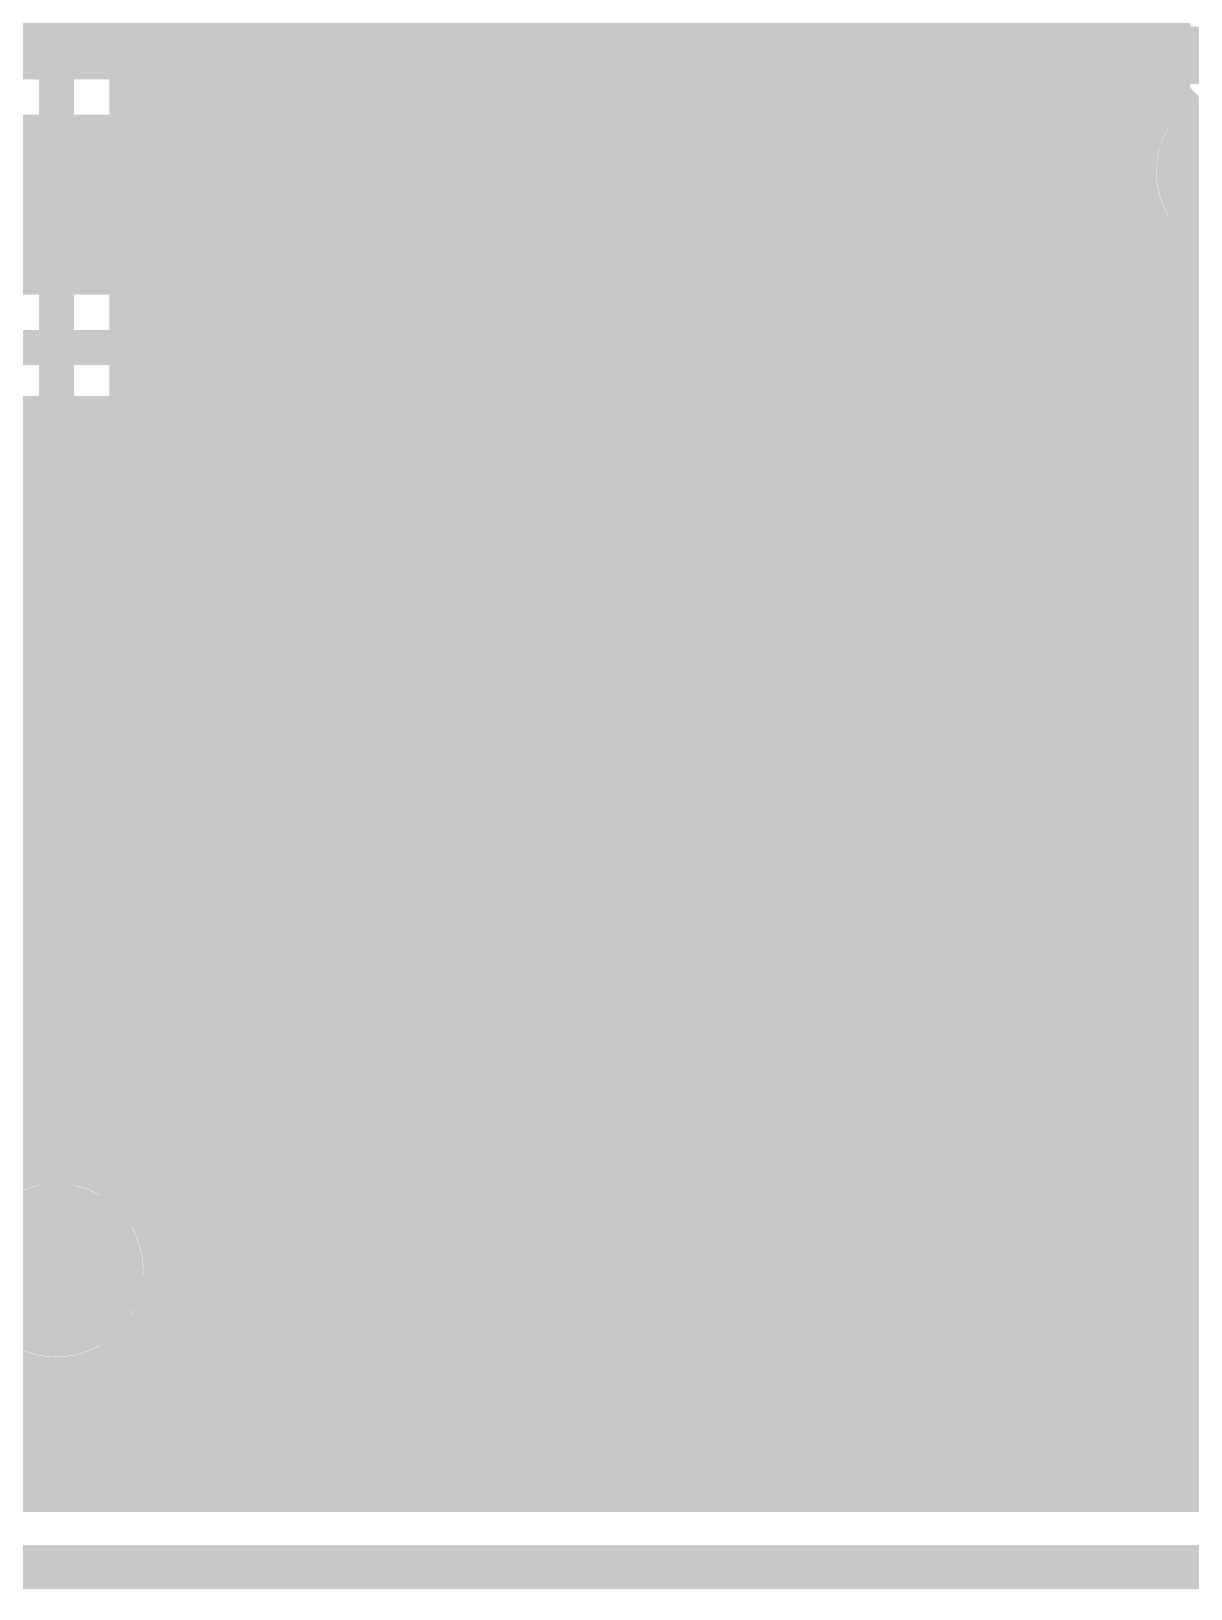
# Model space of a CAD drawing. Extents: x -4 to 136, y -50 to 40.
# Drawn here: x 29.44 to 36.15, y -4.13 to 4.88 of the extents above; entities that cross this region are included whole.
import ezdxf

# ---------------------------------------------------------------- set-up
doc = ezdxf.new("R2010")
doc.units = 0
doc.header["$MEASUREMENT"] = 0
doc.layers.get('0').update_dxf_attribs({"linetype": 'CONTINUOUS'})
for name, color, linetype in [('25-335-0_BOT', 7, 'CONTINUOUS'), ('25-335-0_DRD', 7, 'CONTINUOUS'), ('25-335-0_GND', 6, 'CONTINUOUS'), ('25-335-0_IN1', 4, 'CONTINUOUS'), ('25-335-0_SMT', 5, 'CONTINUOUS'), ('25-335-0_SPT', 10, 'CONTINUOUS'), ('25-335-0_SST', 9, 'CONTINUOUS'), ('25-335-0_TOP', 12, 'CONTINUOUS'), ('THRUHOLE_TAP', 15, 'CONTINUOUS')]:
    doc.layers.add(name, color=color, linetype=linetype)

# ---------------------------------------------------------------- blocks, each defined once
blk = doc.blocks.new('ROUND_40')
at = {"const_width": 0.29972}
blk.add_lwpolyline([(-0.14986, 0, 1), (0.14986, 0, 1)], format="xyb", close=True, dxfattribs=at)
blk = doc.blocks.new('ROUND_60')
at = {"const_width": 0.50038}
blk.add_lwpolyline([(-0.25019, 0, 1), (0.25019, 0, 1)], format="xyb", close=True, dxfattribs=at)
blk = doc.blocks.new('ROUND_63')
at = {"const_width": 0.0635}
blk.add_lwpolyline([(-0.03175, 0, 1), (0.03175, 0, 1)], format="xyb", close=True, dxfattribs=at)
blk = doc.blocks.new('RECTANGLE_2')
blk.add_solid([(0.4826, 0.4064), (0.4826, -0.4064), (-0.4826, 0.4064), (-0.4826, -0.4064)])
blk = doc.blocks.new('RECTANGLE_17')
blk.add_solid([(0.508, 0.635), (0.508, -0.635), (-0.508, 0.635), (-0.508, -0.635)])
blk = doc.blocks.new('ROUND_23')
at = {"const_width": 0.10033}
blk.add_lwpolyline([(-0.050164, 0, 1), (0.050164, 0, 1)], format="xyb", close=True, dxfattribs=at)

msp = doc.modelspace()

# ---------------------------------------------------------------- linework, layer by layer
at = {"layer": '25-335-0_BOT'}
for points, const_width in [([(35.6616, 23.5966), (35.6616, -3.556)], 0.254), ([(35.433, 23.42642), (35.433, -3.556)], 0.254), ([(35.2044, 23.37308), (35.2044, -3.556)], 0.254), ([(34.9758, 22.6949), (34.9758, -3.556)], 0.254), ([(34.7472, 22.45106), (34.7472, -3.556)], 0.254), ([(34.29, 22.36978), (34.29, -3.556)], 0.254), ([(34.5186, 22.3647), (34.5186, -3.556)], 0.254), ([(34.0614, 21.76272), (34.0614, -3.556)], 0.254), ([(33.8328, 21.28266), (33.8328, -3.556)], 0.254), ([(33.6042, 21.05406), (33.6042, -3.556)], 0.254), ([(31.0896, 20.7772), (31.0896, -3.556)], 0.254), ([(33.147, 20.7772), (33.147, -3.556)], 0.254), ([(33.3756, 20.84324), (33.3756, -3.556)], 0.254), ([(28.575, 15.24), (28.702, 15.24), (29.591, 14.351), (29.591, -2.286)], 0.2032), ([(31.3182, 13.5509), (31.3182, -3.556)], 0.254), ([(31.5468, 13.30706), (31.5468, -3.556)], 0.254), ([(31.7754, 9.49198), (31.7754, -3.556)], 0.254), ([(32.9184, 9.31672), (32.9184, -3.556)], 0.254), ([(32.004, 9.14908), (32.004, -3.556)], 0.254), ([(32.6898, 9.10082), (32.6898, -3.556)], 0.254), ([(32.2326, 9.03986), (32.2326, -3.556)], 0.254), ([(32.4612, 9.02716), (32.4612, -3.556)], 0.254), ([(35.8902, 8.4709), (35.8902, 4.35356)], 0.254), ([(36.0172, 8.30326), (36.0172, 4.5212)], 0.254), ([(30.861, 6.61162), (30.861, -3.556)], 0.254), ([(30.0228, 6.44906), (30.0228, -1.82626)], 0.254), ([(30.1752, 6.38048), (30.1752, -2.04978)], 0.254), ([(30.4038, 6.35762), (30.4038, -3.556)], 0.254), ([(30.6324, 6.42112), (30.6324, -3.556)], 0.254), ([(36.0172, 4.9022), (30.0228, 4.9022)], 0.254), ([(36.0172, 4.6736), (30.0228, 4.6736)], 0.254), ([(35.94608, 4.445), (30.0228, 4.445)], 0.254), ([(35.83686, 4.2164), (30.0228, 4.2164)], 0.254), ([(35.82416, 3.9878), (30.0228, 3.9878)], 0.254), ([(35.89782, 3.7592), (30.0228, 3.7592)], 0.254), ([(35.8902, 3.7719), (35.8902, -3.556)], 0.254), ([(36.11372, 3.5306), (30.0228, 3.5306)], 0.254), ([(36.1188, 3.52806), (36.1188, -3.556)], 0.254), ([(38.92042, 3.302), (30.0228, 3.302)], 0.254), ([(38.86708, 3.0734), (30.0228, 3.0734)], 0.254), ([(38.9001, 2.8448), (30.0228, 2.8448)], 0.254), ([(39.03726, 2.6162), (30.0228, 2.6162)], 0.254), ([(41.47312, 2.3876), (30.0228, 2.3876)], 0.254), ([(41.66362, 2.159), (30.0228, 2.159)], 0.254), ([(45.76572, 1.9304), (30.0228, 1.9304)], 0.254), ([(45.54982, 1.7018), (30.0228, 1.7018)], 0.254), ([(45.47616, 1.4732), (30.0228, 1.4732)], 0.254), ([(45.48886, 1.2446), (30.0228, 1.2446)], 0.254), ([(45.59808, 1.016), (30.0228, 1.016)], 0.254), ([(45.94098, 0.7874), (30.0228, 0.7874)], 0.254), ([(49.6951, 0.5588), (30.0228, 0.5588)], 0.254), ([(49.83226, 0.3302), (30.0228, 0.3302)], 0.254), ([(53.00726, 0.1016), (30.0228, 0.1016)], 0.254), ([(53.23586, -0.127), (30.0228, -0.127)], 0.254), ([(53.46446, -0.3556), (30.0228, -0.3556)], 0.254), ([(50.97526, -0.5842), (30.0228, -0.5842)], 0.254), ([(50.8381, -0.8128), (30.0228, -0.8128)], 0.254), ([(50.80508, -1.0414), (30.0228, -1.0414)], 0.254), ([(46.48962, -1.27), (30.0228, -1.27)], 0.254), ([(46.29912, -1.4986), (30.0228, -1.4986)], 0.254), ([(46.23562, -1.7272), (30.0228, -1.7272)], 0.254), ([(46.25848, -1.9558), (30.12694, -1.9558)], 0.254), ([(46.3804, -2.1844), (30.2133, -2.1844)], 0.254), ([(53.09362, -2.413), (30.20822, -2.413)], 0.254), ([(30.1752, -2.52222), (30.1752, -3.556)], 0.254), ([(52.90312, -2.6416), (30.1117, -2.6416)], 0.254), ([(29.9466, -2.8067), (29.9466, -3.556)], 0.254), ([(29.35478, -2.8702), (27.07894, -2.8702)], 0.254), ([(29.4894, -2.9083), (29.4894, -3.556)], 0.254), ([(29.718, -2.90322), (29.718, -3.556)], 0.254), ([(52.83962, -2.8702), (29.82722, -2.8702)], 0.254), ([(52.86248, -3.0988), (26.83256, -3.0988)], 0.254), ([(52.9844, -3.3274), (15.9766, -3.3274)], 0.254), ([(68.38442, -3.556), (15.86738, -3.556)], 0.254)]:
    msp.add_lwpolyline(points, dxfattribs=dict(at, const_width=const_width))
at = {"layer": '25-335-0_BOT', "const_width": 0.254}
for points in [[(36.0172, 4.5212, 0.2063465), (35.82013, 4.064)], [(35.81908, 4.064, 0.4142136), (36.449, 3.43408)], [(30.22092, -2.286, 0.2070678), (30.02225, -1.82684)], [(28.96108, -2.286, 0.4142136), (29.591, -2.91592)], [(29.591, -2.91592, 0.4142136), (30.22092, -2.286)]]:
    msp.add_lwpolyline(points, format="xyb", dxfattribs=at)
at = {"layer": '25-335-0_DRD', "const_width": 0.254}
for points in [[(-4.0005, 34.00044), (-4.0005, -4.0005), (135.99922, -4.0005), (135.99922, 34.00044), (-4.0005, 34.00044)], [(35.814, 4.699), (35.814, 3.429)], [(37.084, 4.699), (35.814, 4.699)], [(37.084, 4.699), (35.814, 3.429)], [(37.084, 3.429), (35.814, 4.699)], [(35.814, 3.429), (37.084, 3.429)], [(30.48, 2.032), (30.48, 0.762)], [(31.75, 2.032), (30.48, 2.032)], [(31.75, 2.032), (30.48, 0.762)], [(31.75, 0.762), (30.48, 2.032)], [(30.48, 2.032), (30.48, 0.762)], [(31.75, 2.032), (30.48, 2.032)], [(31.75, 2.032), (30.48, 0.762)], [(31.75, 0.762), (30.48, 2.032)], [(30.48, 2.032), (30.48, 0.762)], [(31.75, 2.032), (30.48, 2.032)], [(31.75, 2.032), (30.48, 0.762)], [(31.75, 0.762), (30.48, 2.032)], [(31.75, 0.762), (31.75, 2.032)], [(31.75, 0.762), (31.75, 2.032)], [(31.75, 0.762), (31.75, 2.032)], [(29.591, 1.8288), (28.321, 1.8288)], [(29.591, 1.8288), (28.321, 0.5588)], [(29.591, 0.5588), (28.321, 1.8288)], [(29.591, 0.5588), (29.591, 1.8288)], [(34.671, 1.8288), (34.671, 0.5588)], [(35.941, 1.8288), (34.671, 1.8288)], [(35.941, 1.8288), (34.671, 0.5588)], [(35.941, 0.5588), (34.671, 1.8288)], [(34.671, 1.8288), (34.671, 0.5588)], [(35.941, 1.8288), (34.671, 1.8288)], [(35.941, 1.8288), (34.671, 0.5588)], [(35.941, 0.5588), (34.671, 1.8288)], [(35.941, 0.5588), (35.941, 1.8288)], [(35.941, 0.5588), (35.941, 1.8288)], [(30.48, 0.762), (31.75, 0.762)], [(30.48, 0.762), (31.75, 0.762)], [(30.48, 0.762), (31.75, 0.762)], [(28.321, 0.5588), (29.591, 0.5588)], [(34.671, 0.5588), (35.941, 0.5588)], [(34.671, 0.5588), (35.941, 0.5588)], [(30.226, -1.651), (28.956, -1.651)], [(30.226, -1.651), (28.956, -2.921)], [(30.226, -2.921), (28.956, -1.651)], [(30.226, -2.921), (30.226, -1.651)], [(28.956, -2.921), (30.226, -2.921)]]:
    msp.add_lwpolyline(points, dxfattribs=at)
at = {"layer": '25-335-0_GND', "const_width": 0.254}
msp.add_lwpolyline([(-4.0005, 34.00044), (-4.0005, -4.0005), (135.99922, -4.0005), (135.99922, 34.00044), (-4.0005, 34.00044)], dxfattribs=at)
at = {"layer": '25-335-0_IN1'}
for points, const_width in [([(11.557, 19.812), (15.113, 19.812), (17.145, 17.78), (17.145, 10.033), (17.653, 9.525), (24.003, 9.525), (28.829, 4.699), (39.624, 4.699), (40.132, 4.191), (40.132, -1.905), (40.64, -2.413), (49.149, -2.413), (49.657, -1.905), (57.023, -1.905), (57.658, -1.27)], 0.2032), ([(4.318, 14.859), (4.318, 2.032), (8.255, -1.905), (16.51, -1.905), (17.018, -1.397), (17.018, 0.254), (21.082, 4.318), (25.527, 4.318), (26.797, 3.048), (39.497, 3.048)], 0.2032), ([(35.83686, 4.2164), (27.3177, 4.2164)], 0.254), ([(35.8521, 4.2672), (28.829, 4.2672)], 0.254), ([(29.4894, 4.2672), (29.4894, 3.4798)], 0.254), ([(29.718, 4.2672), (29.718, 3.4798)], 0.254), ([(29.9466, 4.2672), (29.9466, 3.4798)], 0.254), ([(30.1752, 4.2672), (30.1752, 3.4798)], 0.254), ([(30.4038, 4.2672), (30.4038, 3.4798)], 0.254), ([(30.6324, 4.2672), (30.6324, 3.4798)], 0.254), ([(30.861, 4.2672), (30.861, 3.4798)], 0.254), ([(31.0896, 4.2672), (31.0896, 3.4798)], 0.254), ([(31.3182, 4.2672), (31.3182, 3.4798)], 0.254), ([(31.5468, 4.2672), (31.5468, 3.4798)], 0.254), ([(31.7754, 4.2672), (31.7754, 3.4798)], 0.254), ([(32.004, 4.2672), (32.004, 3.4798)], 0.254), ([(32.2326, 4.2672), (32.2326, 3.4798)], 0.254), ([(32.4612, 4.2672), (32.4612, 3.4798)], 0.254), ([(32.6898, 4.2672), (32.6898, 3.4798)], 0.254), ([(32.9184, 4.2672), (32.9184, 3.4798)], 0.254), ([(33.147, 4.2672), (33.147, 3.4798)], 0.254), ([(33.3756, 4.2672), (33.3756, 3.4798)], 0.254), ([(33.6042, 4.2672), (33.6042, 3.4798)], 0.254), ([(33.8328, 4.2672), (33.8328, 3.4798)], 0.254), ([(34.0614, 4.2672), (34.0614, 3.4798)], 0.254), ([(34.29, 4.2672), (34.29, 3.4798)], 0.254), ([(34.5186, 4.2672), (34.5186, 3.4798)], 0.254), ([(34.7472, 4.2672), (34.7472, 3.4798)], 0.254), ([(34.9758, 4.2672), (34.9758, 3.4798)], 0.254), ([(35.2044, 4.2672), (35.2044, 3.4798)], 0.254), ([(35.433, 4.2672), (35.433, 3.4798)], 0.254), ([(35.6616, 4.2672), (35.6616, 3.4798)], 0.254), ([(35.82416, 3.9878), (27.03322, 3.9878)], 0.254), ([(35.89782, 3.7592), (26.6954, 3.7592)], 0.254), ([(35.8902, 3.7719), (35.8902, 3.4798)], 0.254), ([(36.11372, 3.5306), (26.924, 3.5306)], 0.254), ([(36.21278, 3.4798), (26.9748, 3.4798)], 0.254), ([(36.1188, 3.52806), (36.1188, 3.4798)], 0.254), ([(39.03726, 2.6162), (26.797, 2.6162)], 0.254), ([(29.4894, 2.6162), (29.4894, -1.6637)], 0.254), ([(29.718, 2.6162), (29.718, -1.66878)], 0.254), ([(29.9466, 2.6162), (29.9466, -1.7653)], 0.254), ([(30.1752, 2.6162), (30.1752, -2.04978)], 0.254), ([(30.4038, 2.6162), (30.4038, -3.556)], 0.254), ([(30.6324, 2.6162), (30.6324, -3.556)], 0.254), ([(30.861, 2.6162), (30.861, -3.556)], 0.254), ([(31.0896, 2.6162), (31.0896, -3.556)], 0.254), ([(31.3182, 2.6162), (31.3182, -3.556)], 0.254), ([(31.5468, 2.6162), (31.5468, -3.556)], 0.254), ([(31.7754, 2.6162), (31.7754, -3.556)], 0.254), ([(32.004, 2.6162), (32.004, -3.556)], 0.254), ([(32.2326, 2.6162), (32.2326, -3.556)], 0.254), ([(32.4612, 2.6162), (32.4612, -3.556)], 0.254), ([(32.6898, 2.6162), (32.6898, -3.556)], 0.254), ([(32.9184, 2.6162), (32.9184, -3.556)], 0.254), ([(33.147, 2.6162), (33.147, -3.556)], 0.254), ([(33.3756, 2.6162), (33.3756, -3.556)], 0.254), ([(33.6042, 2.6162), (33.6042, -3.556)], 0.254), ([(33.8328, 2.6162), (33.8328, -3.556)], 0.254), ([(34.0614, 2.6162), (34.0614, -3.556)], 0.254), ([(34.29, 2.6162), (34.29, -3.556)], 0.254), ([(34.5186, 2.6162), (34.5186, -3.556)], 0.254), ([(34.7472, 2.6162), (34.7472, -3.556)], 0.254), ([(34.9758, 2.6162), (34.9758, -3.556)], 0.254), ([(35.2044, 2.6162), (35.2044, -3.556)], 0.254), ([(35.433, 2.6162), (35.433, -3.556)], 0.254), ([(35.6616, 2.6162), (35.6616, -3.556)], 0.254), ([(35.8902, 2.6162), (35.8902, -3.556)], 0.254), ([(36.1188, 2.6162), (36.1188, -3.556)], 0.254), ([(39.7002, 2.3876), (25.52954, 2.3876)], 0.254), ([(39.7002, 2.159), (25.3746, 2.159)], 0.254), ([(39.7002, 1.9304), (20.701, 1.9304)], 0.254), ([(39.7002, 1.7018), (20.4724, 1.7018)], 0.254), ([(39.7002, 1.4732), (20.2438, 1.4732)], 0.254), ([(39.7002, 1.2446), (20.1676, 1.2446)], 0.254), ([(39.7002, 1.016), (20.05838, 1.016)], 0.254), ([(39.7002, 0.7874), (21.18106, 0.7874)], 0.254), ([(39.7002, 0.5588), (21.30552, 0.5588)], 0.254), ([(39.7002, 0.3302), (21.32838, 0.3302)], 0.254), ([(39.7002, 0.1016), (21.26488, 0.1016)], 0.254), ([(39.7002, -0.127), (21.07184, -0.127)], 0.254), ([(39.7002, -0.3556), (26.76906, -0.3556)], 0.254), ([(39.7002, -0.5842), (26.89352, -0.5842)], 0.254), ([(39.7002, -0.8128), (26.91638, -0.8128)], 0.254), ([(39.7002, -1.0414), (26.85288, -1.0414)], 0.254), ([(39.7002, -1.27), (26.65984, -1.27)], 0.254), ([(39.7002, -1.4986), (26.162, -1.4986)], 0.254), ([(39.7002, -1.7272), (29.88056, -1.7272)], 0.254), ([(39.70274, -1.9558), (30.12694, -1.9558)], 0.254), ([(39.8018, -2.1844), (30.2133, -2.1844)], 0.254), ([(40.02786, -2.413), (30.20822, -2.413)], 0.254), ([(30.1752, -2.52222), (30.1752, -3.556)], 0.254), ([(40.25646, -2.6416), (30.1117, -2.6416)], 0.254), ([(29.9466, -2.8067), (29.9466, -3.556)], 0.254), ([(29.35478, -2.8702), (27.07894, -2.8702)], 0.254), ([(29.4894, -2.9083), (29.4894, -3.556)], 0.254), ([(29.718, -2.90322), (29.718, -3.556)], 0.254), ([(52.83962, -2.8702), (29.82722, -2.8702)], 0.254), ([(52.86248, -3.0988), (26.83256, -3.0988)], 0.254), ([(52.9844, -3.3274), (15.9766, -3.3274)], 0.254), ([(68.38442, -3.556), (15.86738, -3.556)], 0.254)]:
    msp.add_lwpolyline(points, dxfattribs=dict(at, const_width=const_width))
at = {"layer": '25-335-0_IN1', "const_width": 0.254}
for points in [[(35.8521, 4.2672, 0.0822145), (35.81846, 4.064)], [(35.81908, 4.064, 0.3056554), (36.21278, 3.4798)], [(29.591, -1.65608, 0.4142136), (28.96108, -2.286)], [(30.22092, -2.286, 0.4142136), (29.591, -1.65608)], [(28.96108, -2.286, 0.4142136), (29.591, -2.91592)], [(29.591, -2.91592, 0.4142136), (30.22092, -2.286)]]:
    msp.add_lwpolyline(points, format="xyb", dxfattribs=at)
at = {"layer": '25-335-0_SST', "const_width": 0.1524}
for points in [[(33.2105, 4.8895), (33.2105, 7.8105), (31.5722, 7.8105), (31.5722, 4.8895), (33.2105, 4.8895)], [(33.4645, 7.8105), (33.4645, 4.8895), (35.1028, 4.8895), (35.1028, 7.8105), (33.4645, 7.8105)], [(29.083, 0.254), (33.147, 0.254), (33.147, 4.826), (31.369, 4.826), (31.115, 4.572), (30.861, 4.826), (29.083, 4.826), (29.083, 0.254)], [(35.433, 0.254), (39.497, 0.254), (39.497, 4.826), (37.719, 4.826), (37.465, 4.572), (37.211, 4.826), (35.433, 4.826), (35.433, 0.254)], [(35.1155, 0.4445), (35.1155, 3.3655), (33.4772, 3.3655), (33.4772, 0.4445), (35.1155, 0.4445)], [(34.22142, -0.04572), (34.22142, -0.40132), (34.38906, -0.51816), (34.55924, -0.51816), (34.72942, -0.40132), (34.72942, -0.04572), (33.71342, -0.04572)], [(30.7848, -0.07874), (30.61462, -0.13716), (30.61462, -0.37338), (30.7848, -0.43434), (30.95498, -0.55118), (31.46298, -0.55118), (31.63062, -0.49276), (31.63062, -0.13716), (31.46298, -0.07874), (30.7848, -0.07874)], [(30.95498, -0.31496), (30.61462, -0.55118)], [(34.22142, -0.34036), (33.71342, -0.51816)], [(34.22142, -1.29794), (34.38906, -1.35636), (34.55924, -1.35636), (34.72942, -1.29794), (34.72942, -0.94234), (34.55924, -0.88392), (34.38906, -0.88392), (34.22142, -0.94234), (34.22142, -1.29794), (34.05124, -1.35636), (33.88106, -1.35636), (33.71342, -1.29794), (33.71342, -0.94234), (33.88106, -0.88392), (34.05124, -0.88392), (34.22142, -0.94234)], [(30.61462, -1.27254), (30.61462, -1.03378)], [(30.61462, -1.15316), (31.63062, -1.15316), (31.46298, -1.03378)], [(31.12262, -2.04978), (31.12262, -1.69418), (31.2928, -1.63576), (31.46298, -1.63576), (31.63062, -1.69418), (31.63062, -2.04978), (31.46298, -2.11074), (31.2928, -2.11074), (30.61462, -1.87198)], [(33.71342, -1.89992), (33.88106, -1.78054), (34.05124, -1.72212), (34.38906, -1.72212), (34.55924, -1.78054), (34.72942, -1.89992), (34.72942, -2.01676), (34.55924, -2.13614), (34.38906, -2.19456), (34.05124, -2.19456), (33.88106, -2.13614), (33.71342, -2.01676), (33.71342, -1.89992)]]:
    msp.add_lwpolyline(points, dxfattribs=at)
at = {"layer": '25-335-0_TOP'}
for points, const_width in [([(34.29, 5.6388), (34.2138, 5.6388), (33.401, 4.826), (28.829, 4.826), (28.0162, 5.6388), (27.94, 5.6388)], 0.381), ([(22.86, 3.683), (23.114, 3.937), (27.94, 3.937), (29.21, 2.667), (32.385, 2.667), (34.417, 4.699), (41.021, 4.699), (43.18, 2.54), (44.323, 2.54), (45.212, 3.429), (45.593, 3.429), (46.482, 2.54), (49.149, 2.54), (49.784, 3.175), (51.308, 3.175)], 0.2032), ([(31.115, 3.683), (28.829, 3.683), (27.94, 4.572), (26.797, 4.572)], 0.2032), ([(34.5948, 4.2672), (33.6804, 3.3528)], 0.254), ([(35.83686, 4.2164), (34.544, 4.2164)], 0.254), ([(35.8521, 4.2672), (34.5948, 4.2672)], 0.254), ([(34.7472, 4.2672), (34.7472, 3.3528)], 0.254), ([(34.9758, 4.2672), (34.9758, 3.3528)], 0.254), ([(35.2044, 4.2672), (35.2044, 3.048)], 0.254), ([(35.433, 4.2672), (35.433, 3.04038)], 0.254), ([(35.6616, 4.2672), (35.6616, 2.921)], 0.254), ([(34.5186, 4.18846), (34.5186, 3.3528)], 0.254), ([(34.29, 3.95986), (34.29, 3.3528)], 0.254), ([(35.82416, 3.9878), (34.3154, 3.9878)], 0.254), ([(35.89782, 3.7592), (34.0868, 3.7592)], 0.254), ([(35.8902, 3.7719), (35.8902, 2.6924)], 0.254), ([(34.0614, 3.73126), (34.0614, 3.3528)], 0.254), ([(33.8328, 3.50266), (33.8328, 3.3528)], 0.254), ([(36.11372, 3.5306), (33.8582, 3.5306)], 0.254), ([(36.1188, 3.52806), (36.1188, 2.4638)], 0.254), ([(35.1028, 3.3528), (33.6804, 3.3528)], 0.254), ([(35.1028, 3.3528), (35.1028, 3.048)], 0.254), ([(36.6268, 3.302), (35.1028, 3.302)], 0.254), ([(36.6268, 3.0734), (35.1028, 3.0734)], 0.254), ([(35.3568, 3.048), (35.1028, 3.048)], 0.254), ([(35.6616, 2.921), (36.2204, 2.3622)], 0.254), ([(36.6268, 2.8448), (35.7378, 2.8448)], 0.254), ([(34.29, 2.6162), (34.2392, 2.6162), (33.274, 1.651), (33.274, 0.635), (33.02, 0.381), (20.701, 0.381)], 0.2032), ([(30.099, 1.397), (29.591, 1.905), (28.575, 1.905), (27.94, 2.54), (27.94, 2.6162)], 0.2032), ([(36.449, 1.397), (36.449, 1.524), (35.3568, 2.6162), (34.29, 2.6162)], 0.2032), ([(39.03726, 2.6162), (35.9664, 2.6162)], 0.254), ([(39.8272, 2.3876), (36.195, 2.3876)], 0.254), ([(37.2872, 2.3622), (36.2204, 2.3622)], 0.254), ([(30.9372, 2.2352), (30.9372, 0.8128)], 0.254), ([(31.2928, 2.2352), (30.9372, 2.2352)], 0.254), ([(31.0896, 2.2352), (31.0896, 0.8128)], 0.254), ([(31.2928, 2.2352), (31.2928, 0.8128)], 0.254), ([(31.2928, 2.159), (30.9372, 2.159)], 0.254), ([(35.17646, 2.1844), (35.1028, 2.1844)], 0.254), ([(35.1028, 2.1844), (35.1028, 1.9304)], 0.254), ([(35.20186, 2.159), (35.1028, 2.159)], 0.254), ([(35.17646, 2.1844), (35.6108, 1.75006)], 0.254), ([(35.2044, 2.15646), (35.2044, 0.3048)], 0.254), ([(65.786, 2.032), (60.071, 2.032), (59.436, 1.397), (54.229, 1.397), (53.975, 1.143), (52.705, 1.143), (52.07, 1.778), (51.308, 1.778), (50.927, 1.397), (50.927, 0.508), (50.292, -0.127), (46.355, -0.127), (45.847, -0.635), (26.416, -0.635), (26.289, -0.762)], 0.2032), ([(31.2928, 1.9304), (30.9372, 1.9304)], 0.254), ([(35.43046, 1.9304), (35.1028, 1.9304)], 0.254), ([(35.1028, 1.9304), (35.1028, 1.8796)], 0.254), ([(35.1028, 1.8796), (35.1028, 0.4572)], 0.254), ([(35.433, 1.92786), (35.433, 0.3048)], 0.254), ([(31.2928, 1.7018), (30.9372, 1.7018)], 0.254), ([(35.6108, 1.7018), (35.1028, 1.7018)], 0.254), ([(35.6108, 1.75006), (35.6108, 0.4318)], 0.254), ([(31.2928, 1.4732), (30.9372, 1.4732)], 0.254), ([(35.6108, 1.4732), (35.1028, 1.4732)], 0.254), ([(32.131, 1.397), (31.115, 1.397)], 0.2032), ([(31.115, 1.397), (32.131, 1.397)], 0.2032), ([(32.131, 1.397), (31.115, 1.397)], 0.2032), ([(31.2928, 1.397), (32.131, 1.397)], 0.254), ([(31.2928, 1.2446), (30.9372, 1.2446)], 0.254), ([(35.6108, 1.2446), (35.1028, 1.2446)], 0.254), ([(34.29, 0.4572), (34.29, 1.1938)], 0.254), ([(35.1028, 1.1938), (34.29, 1.1938)], 0.254), ([(35.306, 1.1938), (34.29, 1.1938)], 0.2032), ([(34.29, 1.1938), (35.306, 1.1938)], 0.2032), ([(13.843, -2.921), (15.24, -1.524), (16.256, -1.524), (17.145, -2.413), (24.511, -2.413), (25.527, -1.397), (27.178, -1.397), (27.432, -1.143), (45.974, -1.143), (46.482, -0.635), (50.8, -0.635), (51.562, 0.127), (51.562, 1.143)], 0.2032), ([(31.2928, 1.016), (30.9372, 1.016)], 0.254), ([(35.6108, 1.016), (35.1028, 1.016)], 0.254), ([(31.2928, 0.8128), (30.9372, 0.8128)], 0.254), ([(35.6108, 0.7874), (35.1028, 0.7874)], 0.254), ([(50.292, 0.762), (49.911, 0.381), (46.228, 0.381), (45.72, -0.127), (25.654, -0.127), (25.146, -0.635), (18.796, -0.635), (18.034, 0.127)], 0.2032), ([(35.6108, 0.5588), (35.1028, 0.5588)], 0.254), ([(35.1028, 0.4572), (33.6677, 0.4572)], 0.254), ([(33.8328, 0.4572), (33.8328, 0.3048)], 0.254), ([(34.0614, 0.4572), (34.0614, 0.3048)], 0.254), ([(34.29, 0.4572), (34.29, 0.3048)], 0.254), ([(34.5186, 0.4572), (34.5186, 0.3048)], 0.254), ([(34.7472, 0.4572), (34.7472, 0.3048)], 0.254), ([(34.9758, 0.4572), (34.9758, 0.3048)], 0.254), ([(37.2872, 0.4318), (35.6108, 0.4318)], 0.254), ([(35.6616, 0.4318), (35.6616, 0.3048)], 0.254), ([(35.8902, 0.4318), (35.8902, 0.3048)], 0.254), ([(36.1188, 0.4318), (36.1188, 0.3048)], 0.254), ([(33.5788, 0.3302), (33.5534, 0.3048)], 0.254), ([(45.56506, 0.3302), (33.5788, 0.3302)], 0.254), ([(33.6042, 0.3556), (33.6042, 0.3048)], 0.254), ([(45.53966, 0.3048), (33.5534, 0.3048)], 0.254), ([(3.048, -3.302), (3.55092, -3.302), (3.80492, -3.556), (14.097, -3.556), (15.621, -2.032), (16.129, -2.032), (17.018, -2.921), (24.638, -2.921), (25.654, -1.905), (27.305, -1.905), (27.559, -1.651), (46.101, -1.651), (46.609, -1.143), (51.308, -1.143), (51.435, -1.016)], 0.2032), ([(29.591, -2.286), (29.591, -2.413), (52.197, -2.413), (52.324, -2.286), (53.975, -2.286), (54.61, -2.921), (68.453, -2.921), (68.707, -2.667), (87.757, -2.667), (88.011, -2.921), (88.646, -2.921), (89.662, -1.905)], 0.2032), ([(53.467, -2.921), (53.34, -3.048), (27.051, -3.048), (26.543, -2.54)], 0.381), ([(15.367, -3.175), (15.86992, -3.175), (16.12392, -3.429), (26.035, -3.429), (26.162, -3.556), (68.707, -3.556), (68.961, -3.302)], 0.2032)]:
    msp.add_lwpolyline(points, dxfattribs=dict(at, const_width=const_width))
at = {"layer": '25-335-0_TOP', "const_width": 0.254}
for points in [[(35.8521, 4.2672, 0.0822145), (35.81846, 4.064)], [(35.81908, 4.064, 0.4142136), (36.449, 3.43408)], [(35.6616, 2.921, 0.1989124), (35.3568, 3.04725)], [(35.6616, 2.921, 0.1989124), (35.3568, 3.04725)], [(33.5788, 0.3302, 0.0905468), (33.66685, 0.45758)], [(33.5788, 0.3302, 0.0905468), (33.66685, 0.45758)]]:
    msp.add_lwpolyline(points, format="xyb", dxfattribs=at)

# ---------------------------------------------------------------- block references
at = {"layer": '25-335-0_BOT'}
for p in [(31.115, 1.397), (35.306, 1.1938), (29.591, -2.286)]:
    msp.add_blockref('ROUND_40', p, dxfattribs=at)
at = {"layer": '25-335-0_GND'}
for name, p in [('ROUND_60', (36.449, 4.064)), ('ROUND_63', (31.115, 1.397)), ('ROUND_63', (35.306, 1.1938)), ('ROUND_60', (29.591, -2.286))]:
    msp.add_blockref(name, p, dxfattribs=at)
at = {"layer": '25-335-0_IN1'}
for p in [(31.115, 1.397), (35.306, 1.1938), (29.591, -2.286)]:
    msp.add_blockref('ROUND_40', p, dxfattribs=at)
at = {"layer": '25-335-0_SMT'}
for name, p in [('RECTANGLE_17', (31.115, 3.683)), ('RECTANGLE_2', (34.29, 2.6162)), ('RECTANGLE_17', (30.099, 1.397)), ('RECTANGLE_17', (32.131, 1.397)), ('RECTANGLE_17', (36.449, 1.397)), ('RECTANGLE_2', (34.29, 1.1938))]:
    msp.add_blockref(name, p, dxfattribs=at)
at = {"layer": '25-335-0_SPT'}
for name, p in [('RECTANGLE_17', (31.115, 3.683)), ('RECTANGLE_2', (34.29, 2.6162)), ('RECTANGLE_17', (30.099, 1.397)), ('RECTANGLE_17', (32.131, 1.397)), ('RECTANGLE_17', (36.449, 1.397)), ('RECTANGLE_2', (34.29, 1.1938))]:
    msp.add_blockref(name, p, dxfattribs=at)
at = {"layer": '25-335-0_TOP'}
for name, p in [('RECTANGLE_17', (31.115, 3.683)), ('RECTANGLE_2', (34.29, 2.6162)), ('RECTANGLE_17', (30.099, 1.397)), ('RECTANGLE_17', (32.131, 1.397)), ('RECTANGLE_17', (36.449, 1.397)), ('ROUND_40', (31.115, 1.397)), ('RECTANGLE_2', (34.29, 1.1938)), ('ROUND_40', (35.306, 1.1938)), ('ROUND_40', (29.591, -2.286))]:
    msp.add_blockref(name, p, dxfattribs=at)
at = {"layer": 'THRUHOLE_TAP'}
for p in [(31.115, 1.397), (35.306, 1.1938), (29.591, -2.286)]:
    msp.add_blockref('ROUND_23', p, dxfattribs=at)

doc.saveas('drawing.dxf')
